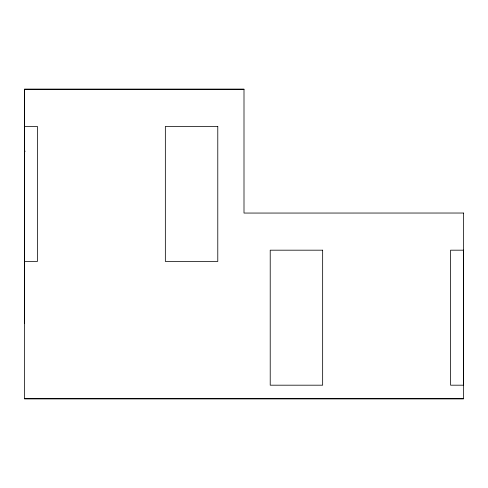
<?xml version="1.0" encoding="UTF-8"?>
<svg xmlns="http://www.w3.org/2000/svg" width="488" height="488" viewBox="0 0 488 488"><rect width="100%" height="100%" fill="white"/><g stroke="black" fill="none" stroke-linecap="round" stroke-linejoin="round"><path stroke-width="0.73" d="M244 89.31L24.62 89.31L24.62 398.69L463.38 398.69L463.38 213.061M24.711 151.091L24.4 151.091L24.4 89.151L244 89.151L244 213.061L463.521 213.03M24.62 151.182L25.236 151.182M24.522 261.44L37.43 261.44L37.43 126.435L24.522 126.435L24.522 323.312M24.4 398.849L463.6 398.849M217.782 126.435L165.347 126.435L165.347 261.44L217.782 261.44L217.782 126.435M322.653 250.185L270.218 250.185L270.218 385.191L322.653 385.191L322.653 250.185M463.478 250.185L450.57 250.185L450.57 385.191L463.478 385.191L463.478 250.185"/></g></svg>
